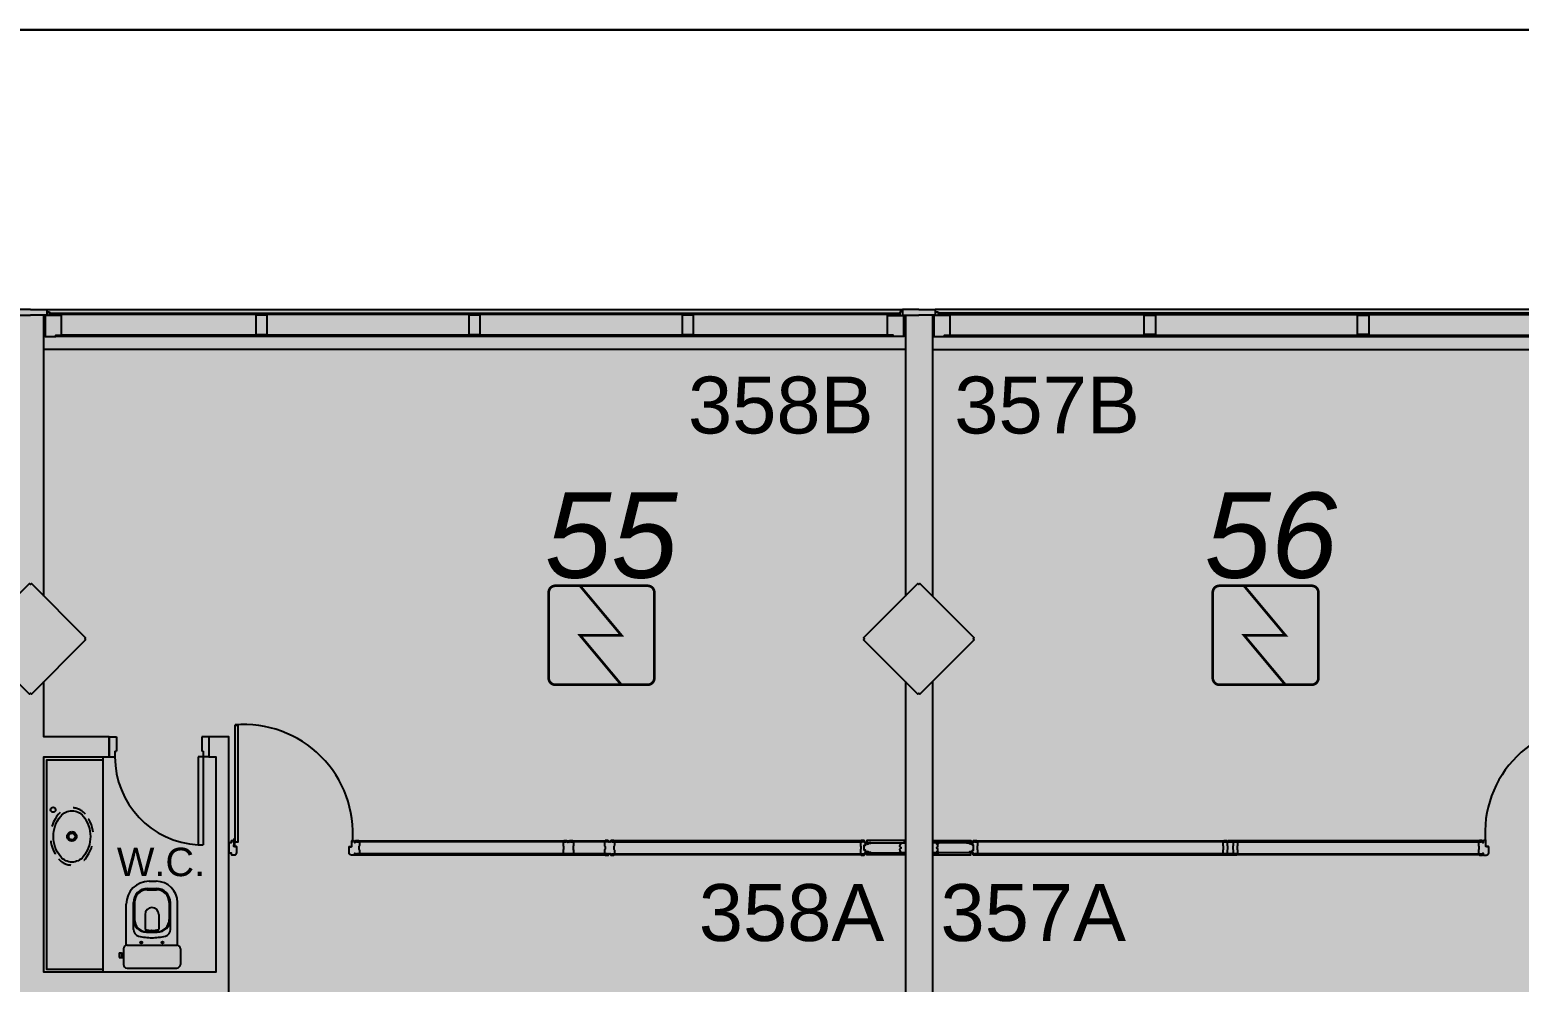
# Model space of a CAD drawing. Header units: metres. Extents: x -331 to 2982, y 362 to 2539.
# Drawn here: x 784.12 to 794.6, y 2233 to 2239.7 of the extents above; entities that cross this region are included whole.
import ezdxf

# ---------------------------------------------------------------- set-up
doc = ezdxf.new("R2010")
doc.units = ezdxf.units.M
doc.linetypes.add('XR_BL2_3 PAV$0$CONTINUOUS', pattern=[0])
doc.linetypes.add('XR_BL2_3 PAV$0$HIDDEN', pattern=[0.375, 0.25, -0.125])
doc.layers.add('_salas', color=251, linetype='Continuous', plot=False)
for name, color, linetype in [('ALV', 251, 'Continuous'), ('CX', 251, 'Continuous'), ('DET. FUMAÇA', 1, 'Continuous'), ('Detector_antigo', 84, 'Continuous'), ('Div', 251, 'Continuous'), ('Est', 251, 'Continuous'), ('Mob', 251, 'Continuous'), ('Texto_Salas', 251, 'Continuous'), ('vid', 251, 'Continuous')]:
    doc.layers.add(name, color=color, linetype=linetype)
doc.layers.add('Botoeira_antiga', color=74, linetype='Continuous', lineweight=30)
doc.styles.add('ARIAL', font='arial.ttf')
doc.styles.add('X3G_ENTITY_1416C41F', font='arial.ttf', dxfattribs={"height": 0.6})
doc.styles.add('X3G_ENTITY_14228356', font='arial.ttf', dxfattribs={"height": 0.4})
doc.styles.add('X3G_ENTITY_14228357', font='arial.ttf', dxfattribs={"height": 0.4})
doc.styles.add('X3G_ENTITY_1422839A', font='arial.ttf', dxfattribs={"height": 0.4})
doc.styles.add('X3G_ENTITY_1422839B', font='arial.ttf', dxfattribs={"height": 0.4})

# ---------------------------------------------------------------- blocks, each defined once
blk = doc.blocks.new('Detector de fumaça')
at = {"layer": 'DET. FUMAÇA', "linetype": 'Continuous', "lineweight": 15, "const_width": 0.0187}
blk.add_lwpolyline([(774.599, 539.816), (775.249, 539.816, -0.414214), (775.296, 539.769), (775.296, 539.167, -0.414214), (775.249, 539.12), (774.599, 539.12, -0.414214), (774.553, 539.167), (774.553, 539.769, -0.414214)], format="xyb", close=True, dxfattribs=at)
blk.add_lwpolyline([(774.773, 539.816), (775.064, 539.468), (774.773, 539.468), (775.064, 539.12)], dxfattribs=at)

msp = doc.modelspace()

# ---------------------------------------------------------------- hatches: boundary and pattern name
at = {"layer": '_salas', "transparency": 33554559}
h = msp.add_hatch(color=256, dxfattribs=at)
h.dxf.hatch_style = 1
h.paths.add_polyline_path([(870.379, 2237.729), (851.629, 2237.729), (851.629, 2239.284), (851.299, 2239.284), (851.299, 2237.729), (840.564, 2237.729), (840.564, 2239.284), (840.234, 2239.284), (840.234, 2237.729), (765.239, 2237.729), (765.239, 2226.38), (765.429, 2226.38), (765.429, 2226.577), (765.615, 2226.764), (769.35, 2226.765), (769.383, 2226.773), (769.434, 2226.814), (770.192, 2227.57), (770.205, 2227.583), (770.229, 2227.574), (771.624, 2227.574), (773.019, 2227.574), (773.043, 2227.583), (773.056, 2227.57), (773.814, 2226.814), (773.866, 2226.773), (773.898, 2226.765), (777.527, 2226.765), (777.867, 2226.425), (777.874, 2226.432), (778.221, 2226.765), (781.85, 2226.765), (781.882, 2226.773), (781.934, 2226.814), (782.692, 2227.57), (782.705, 2227.583), (782.729, 2227.574), (784.124, 2227.574), (785.519, 2227.574), (785.543, 2227.583), (785.556, 2227.57), (786.314, 2226.814), (786.365, 2226.773), (786.398, 2226.765), (790.027, 2226.765), (790.367, 2226.425), (790.374, 2226.432), (790.721, 2226.765), (794.35, 2226.765), (794.382, 2226.773), (794.434, 2226.814), (795.191, 2227.57), (795.205, 2227.583), (795.229, 2227.574), (796.624, 2227.574), (798.019, 2227.574), (798.043, 2227.583), (798.056, 2227.57), (798.814, 2226.814), (798.865, 2226.773), (798.898, 2226.765), (802.527, 2226.765), (802.867, 2226.425), (802.874, 2226.432), (803.221, 2226.765), (806.85, 2226.765), (806.882, 2226.773), (806.934, 2226.814), (807.691, 2227.57), (807.705, 2227.583), (807.729, 2227.574), (809.124, 2227.574), (810.519, 2227.574), (810.543, 2227.583), (810.556, 2227.57), (811.314, 2226.814), (811.365, 2226.773), (811.398, 2226.765), (815.027, 2226.765), (815.367, 2226.425), (815.374, 2226.432), (815.721, 2226.765), (819.35, 2226.765), (819.382, 2226.773), (819.434, 2226.814), (820.191, 2227.57), (820.204, 2227.583), (820.229, 2227.574), (821.624, 2227.574), (823.019, 2227.574), (823.043, 2227.583), (823.056, 2227.57), (823.814, 2226.814), (823.865, 2226.773), (823.898, 2226.765), (827.528, 2226.765), (827.867, 2226.425), (827.874, 2226.432), (828.221, 2226.765), (831.85, 2226.765), (831.883, 2226.773), (831.935, 2226.814), (832.692, 2227.57), (832.705, 2227.583), (832.729, 2227.574), (834.124, 2227.574), (835.519, 2227.574), (835.544, 2227.583), (835.557, 2227.57), (836.314, 2226.814), (836.366, 2226.773), (836.398, 2226.765), (840.042, 2226.765), (840.374, 2226.432), (840.707, 2226.765), (844.803, 2226.765), (844.803, 2229.894), (849.608, 2229.894), (849.608, 2226.814), (849.748, 2226.814), (849.748, 2227.574), (851.494, 2227.574), (852.889, 2227.574), (852.913, 2227.583), (852.926, 2227.57), (853.684, 2226.814), (853.736, 2226.773), (853.768, 2226.765), (857.397, 2226.765), (857.737, 2226.425), (857.744, 2226.432), (858.091, 2226.765), (861.72, 2226.765), (861.752, 2226.773), (861.804, 2226.814), (862.562, 2227.57), (862.575, 2227.583), (862.599, 2227.574), (863.994, 2227.574), (865.389, 2227.574), (865.413, 2227.583), (865.426, 2227.57), (866.184, 2226.814), (866.235, 2226.773), (866.268, 2226.765), (870.003, 2226.764), (870.189, 2226.577), (870.189, 2226.38), (870.379, 2226.38)])

# ---------------------------------------------------------------- linework, layer by layer
at = {"layer": 'ALV'}
for p, q in [((790.279, 2237.689), (790.279, 2235.715)), ((790.469, 2237.689), (790.469, 2235.715)), ((790.279, 2235.113), (790.279, 2227.115)), ((790.469, 2235.113), (790.469, 2227.115))]:
    msp.add_line(p, q, dxfattribs=at)
for points in [[(784.029, 2235.715), (784.029, 2237.689), (784.124, 2237.689)], [(784.219, 2235.715), (784.219, 2237.689), (784.124, 2237.689)], [(785.519, 2231.274), (785.519, 2234.724), (785.379, 2234.724), (785.379, 2234.584), (785.429, 2234.584), (785.429, 2233.069), (784.219, 2233.069), (784.219, 2234.584), (784.679, 2234.584), (784.679, 2234.724), (784.219, 2234.724), (784.219, 2235.113)]]:
    msp.add_lwpolyline(points, dxfattribs=at)
at = {"layer": 'Botoeira_antiga'}
msp.add_line((763.393, 2239.697), (872.029, 2239.697), dxfattribs=at)
at = {"layer": 'CX', "linetype": 'ByBlock', "ltscale": 0.1}
for p, q in [((784.124, 2237.729), (784.009, 2237.729)), ((784.009, 2237.689), (784.124, 2237.689)), ((784.124, 2237.729), (784.239, 2237.729)), ((784.239, 2237.689), (784.124, 2237.689)), ((784.239, 2237.729), (784.239, 2237.689)), ((784.239, 2237.714), (784.259, 2237.714)), ((784.259, 2237.714), (784.259, 2237.688)), ((790.259, 2237.714), (790.239, 2237.714)), ((790.239, 2237.714), (790.239, 2237.688)), ((790.374, 2237.729), (790.259, 2237.729)), ((790.259, 2237.729), (790.259, 2237.689)), ((790.259, 2237.689), (790.374, 2237.689)), ((790.374, 2237.729), (790.489, 2237.729)), ((790.489, 2237.689), (790.374, 2237.689)), ((790.489, 2237.729), (790.489, 2237.689)), ((790.489, 2237.714), (790.509, 2237.714)), ((790.509, 2237.714), (790.509, 2237.688))]:
    msp.add_line(p, q, dxfattribs=at)
at = {"layer": 'CX'}
for p, q in [((784.229, 2237.685), (784.229, 2237.539)), ((784.229, 2237.539), (784.229, 2237.685)), ((790.269, 2237.539), (790.269, 2237.685)), ((790.269, 2237.685), (790.269, 2237.539)), ((790.479, 2237.539), (790.479, 2237.685)), ((790.479, 2237.685), (790.479, 2237.539)), ((784.679, 2234.724), (784.729, 2234.724)), ((784.679, 2234.724), (784.679, 2234.584)), ((784.729, 2234.724), (784.729, 2234.624)), ((785.379, 2234.724), (785.329, 2234.724)), ((785.329, 2234.724), (785.329, 2234.624)), ((785.379, 2234.724), (785.379, 2234.584)), ((784.679, 2234.584), (784.719, 2234.584)), ((784.719, 2234.624), (784.719, 2234.584)), ((784.719, 2234.624), (784.729, 2234.624)), ((785.339, 2234.584), (785.304, 2234.584)), ((785.304, 2234.584), (785.304, 2233.965)), ((785.339, 2234.624), (785.329, 2234.624)), ((785.339, 2234.624), (785.339, 2234.584)), ((785.379, 2234.584), (785.339, 2234.584)), ((785.339, 2234.584), (785.339, 2233.965)), ((785.304, 2233.965), (785.339, 2233.965))]:
    msp.add_line(p, q, dxfattribs=at)
at = {"layer": 'CX', "color": 251, "true_color": 0x606060}
for p, q in [((784.239, 2237.729), (790.259, 2237.729)), ((796.509, 2237.729), (790.489, 2237.729)), ((790.279, 2237.449), (784.219, 2237.449)), ((790.469, 2237.449), (796.529, 2237.449))]:
    msp.add_line(p, q, dxfattribs=at)
at = {"layer": 'CX'}
for points in [[(784.344, 2237.688), (784.265, 2237.688), (784.229, 2237.688), (784.229, 2237.539), (784.259, 2237.539), (784.259, 2237.54), (784.304, 2237.54), (784.304, 2237.55), (784.344, 2237.55)], [(785.789, 2237.689), (785.709, 2237.689), (785.709, 2237.555), (785.789, 2237.555)], [(787.289, 2237.689), (787.209, 2237.689), (787.209, 2237.555), (787.289, 2237.555)], [(788.789, 2237.689), (788.709, 2237.689), (788.709, 2237.555), (788.789, 2237.555)], [(790.154, 2237.688), (790.233, 2237.688), (790.269, 2237.688), (790.269, 2237.539), (790.239, 2237.539), (790.239, 2237.54), (790.194, 2237.54), (790.194, 2237.55), (790.154, 2237.55)], [(790.594, 2237.688), (790.515, 2237.688), (790.479, 2237.688), (790.479, 2237.539), (790.509, 2237.539), (790.509, 2237.54), (790.554, 2237.54), (790.554, 2237.55), (790.594, 2237.55)], [(791.959, 2237.689), (792.039, 2237.689), (792.039, 2237.555), (791.959, 2237.555)], [(793.459, 2237.689), (793.539, 2237.689), (793.539, 2237.555), (793.459, 2237.555)], [(785.584, 2234.808), (785.584, 2233.983), (785.564, 2233.983), (785.564, 2234.808)]]:
    msp.add_lwpolyline(points, close=True, dxfattribs=at)
at = {"layer": 'CX', "linetype": 'Continuous'}
msp.add_lwpolyline([(785.556, 2233.992, 0.414214), (785.554, 2233.994), (785.541, 2233.994, 0.414214), (785.536, 2233.989), (785.536, 2233.979), (785.519, 2233.979), (785.519, 2233.913), (785.519, 2233.909), (785.537, 2233.909), (785.537, 2233.899, 0.422579), (785.541, 2233.894), (785.56, 2233.894, 0.414214), (785.576, 2233.911), (785.576, 2233.951, 0.414214), (785.574, 2233.953), (785.567, 2233.953), (785.568, 2233.951), (785.562, 2233.951), (785.564, 2233.953), (785.556, 2233.953), (785.556, 2233.965), (785.555, 2233.965), (785.555, 2233.966), (785.558, 2233.966), (785.558, 2233.977), (785.559, 2233.978), (785.559, 2233.964), (785.561, 2233.964), (785.561, 2233.994), (785.563, 2233.994), (785.563, 2233.996, 3.099483), (785.556, 2233.995, -0.294496), (785.557, 2233.993), (785.557, 2233.981), (785.555, 2233.981), (785.555, 2233.981), (785.556, 2233.981), (785.556, 2233.992)], format="xyb", close=True, dxfattribs=at)
at = {"layer": 'CX'}
for points in [[(786.407, 2233.9), (786.407, 2233.907), (786.406, 2233.907), (786.406, 2233.898, -0.422579), (786.401, 2233.893), (786.383, 2233.893, -0.414214), (786.366, 2233.909), (786.366, 2233.951, -0.414214), (786.368, 2233.953), (786.376, 2233.953), (786.374, 2233.951), (786.38, 2233.951), (786.379, 2233.953), (786.386, 2233.953), (786.386, 2233.993, -0.414214), (786.388, 2233.995), (786.401, 2233.995, -0.414214), (786.406, 2233.99), (786.406, 2233.979), (786.407, 2233.979), (786.407, 2233.989, -0.439162), (786.413, 2233.995), (786.431, 2233.995, -0.414214), (786.432, 2233.994), (786.432, 2233.994), (786.417, 2233.994), (786.417, 2233.987), (786.432, 2233.987, -0.322891), (786.438, 2233.981), (786.438, 2233.961, -0.13729), (786.437, 2233.958), (786.436, 2233.956, 0.13729), (786.435, 2233.953), (786.435, 2233.944), (786.435, 2233.935, 0.13729), (786.436, 2233.933), (786.437, 2233.93, -0.13729), (786.438, 2233.928), (786.438, 2233.907, -0.322891), (786.432, 2233.902), (786.417, 2233.902), (786.417, 2233.895), (786.432, 2233.895), (786.432, 2233.894, -0.414214), (786.431, 2233.893), (786.413, 2233.893, -0.439162)], [(787.906, 2233.986), (787.91, 2233.986, -0.414214), (787.913, 2233.983), (787.913, 2233.989, -0.439162), (787.919, 2233.995), (787.937, 2233.995, -0.414214), (787.938, 2233.994), (787.938, 2233.994), (787.923, 2233.994), (787.923, 2233.987), (787.938, 2233.987, -0.322891), (787.944, 2233.981), (787.944, 2233.961, -0.13729), (787.943, 2233.958), (787.942, 2233.956, 0.13729), (787.941, 2233.953), (787.941, 2233.944), (787.941, 2233.935, 0.13729), (787.942, 2233.933), (787.943, 2233.93, -0.13729), (787.944, 2233.928), (787.944, 2233.907, -0.322891), (787.938, 2233.902), (787.923, 2233.902), (787.923, 2233.895), (787.938, 2233.895), (787.938, 2233.894, -0.414214), (787.937, 2233.893), (787.919, 2233.893, -0.439162), (787.913, 2233.9), (787.913, 2233.905, -0.414214), (787.91, 2233.902), (787.906, 2233.902, -0.414214), (787.903, 2233.905), (787.903, 2233.9, -0.439162), (787.897, 2233.893), (787.879, 2233.893, -0.414214), (787.878, 2233.894), (787.878, 2233.895), (787.893, 2233.895), (787.893, 2233.902), (787.879, 2233.902, -0.322891), (787.873, 2233.907), (787.873, 2233.928, -0.13729), (787.874, 2233.93), (787.875, 2233.933, 0.13729), (787.876, 2233.935), (787.876, 2233.944), (787.876, 2233.953, 0.13729), (787.875, 2233.956), (787.874, 2233.958, -0.13729), (787.873, 2233.961), (787.873, 2233.981, -0.322891), (787.879, 2233.987), (787.893, 2233.987), (787.893, 2233.994), (787.878, 2233.994), (787.878, 2233.994, -0.414214), (787.879, 2233.995), (787.897, 2233.995, -0.439162), (787.903, 2233.989), (787.903, 2233.983, -0.414214)], [(788.2, 2233.986), (788.196, 2233.986, 0.414214), (788.193, 2233.983), (788.193, 2233.989, 0.439162), (788.187, 2233.995), (788.169, 2233.995, 0.414214), (788.168, 2233.994), (788.168, 2233.994), (788.183, 2233.994), (788.183, 2233.987), (788.168, 2233.987, 0.322891), (788.163, 2233.981), (788.163, 2233.961, 0.13729), (788.163, 2233.958), (788.165, 2233.956, -0.13729), (788.166, 2233.953), (788.166, 2233.944), (788.166, 2233.935, -0.13729), (788.165, 2233.933), (788.163, 2233.93, 0.13729), (788.163, 2233.928), (788.163, 2233.907, 0.322891), (788.168, 2233.902), (788.183, 2233.902), (788.183, 2233.895), (788.168, 2233.895), (788.168, 2233.894, 0.414214), (788.169, 2233.893), (788.187, 2233.893, 0.439162), (788.193, 2233.9), (788.193, 2233.905, 0.414214), (788.196, 2233.902), (788.2, 2233.902, 0.414214), (788.203, 2233.905), (788.203, 2233.9, 0.439162), (788.209, 2233.893), (788.227, 2233.893, 0.414214), (788.228, 2233.894), (788.228, 2233.895), (788.213, 2233.895), (788.213, 2233.902), (788.228, 2233.902, 0.322891), (788.234, 2233.907), (788.234, 2233.928, 0.13729), (788.233, 2233.93), (788.231, 2233.933, -0.13729), (788.231, 2233.935), (788.231, 2233.944), (788.231, 2233.953, -0.13729), (788.231, 2233.956), (788.233, 2233.958, 0.13729), (788.234, 2233.961), (788.234, 2233.981, 0.322891), (788.228, 2233.987), (788.213, 2233.987), (788.213, 2233.994), (788.228, 2233.994), (788.228, 2233.994, 0.414214), (788.227, 2233.995), (788.209, 2233.995, 0.439162), (788.203, 2233.989), (788.203, 2233.983, 0.414214)], [(790.24, 2233.956), (790.242, 2233.967, -0.194954), (790.243, 2233.968), (790.244, 2233.969, 0.387702), (790.245, 2233.972), (790.244, 2233.975), (790.244, 2233.975), (790.246, 2233.971), (790.247, 2233.971), (790.247, 2233.978), (790.235, 2233.978), (790.235, 2233.979), (790.279, 2233.979), (790.279, 2233.909), (790.235, 2233.909), (790.235, 2233.911), (790.247, 2233.911), (790.247, 2233.917), (790.246, 2233.918), (790.244, 2233.914), (790.244, 2233.914), (790.245, 2233.917, 0.387702), (790.244, 2233.92), (790.243, 2233.921, -0.194954), (790.242, 2233.922), (790.24, 2233.932, -0.268551), (790.241, 2233.937), (790.249, 2233.942), (790.249, 2233.946), (790.241, 2233.952, -0.268551)], [(790.508, 2233.956), (790.506, 2233.967, 0.194954), (790.505, 2233.968), (790.503, 2233.969, -0.387702), (790.503, 2233.972), (790.504, 2233.975), (790.504, 2233.975), (790.502, 2233.971), (790.501, 2233.971), (790.501, 2233.978), (790.513, 2233.978), (790.513, 2233.979), (790.469, 2233.979), (790.469, 2233.909), (790.513, 2233.909), (790.513, 2233.911), (790.501, 2233.911), (790.501, 2233.917), (790.502, 2233.918), (790.504, 2233.914), (790.504, 2233.914), (790.503, 2233.917, -0.387702), (790.503, 2233.92), (790.505, 2233.921, 0.194954), (790.506, 2233.922), (790.508, 2233.932, 0.268551), (790.507, 2233.937), (790.499, 2233.942), (790.499, 2233.946), (790.507, 2233.952, 0.268551)], [(792.548, 2233.986), (792.552, 2233.986, -0.414214), (792.555, 2233.983), (792.555, 2233.989, -0.439162), (792.561, 2233.995), (792.579, 2233.995, -0.414214), (792.58, 2233.994), (792.58, 2233.994), (792.565, 2233.994), (792.565, 2233.987), (792.58, 2233.987, -0.322891), (792.585, 2233.981), (792.585, 2233.961, -0.13729), (792.585, 2233.958), (792.583, 2233.956, 0.13729), (792.582, 2233.953), (792.582, 2233.944), (792.582, 2233.935, 0.13729), (792.583, 2233.933), (792.585, 2233.93, -0.13729), (792.585, 2233.928), (792.585, 2233.907, -0.322891), (792.58, 2233.902), (792.565, 2233.902), (792.565, 2233.895), (792.58, 2233.895), (792.58, 2233.894, -0.414214), (792.579, 2233.893), (792.561, 2233.893, -0.439162), (792.555, 2233.9), (792.555, 2233.905, -0.414214), (792.552, 2233.902), (792.548, 2233.902, -0.414214), (792.545, 2233.905), (792.545, 2233.9, -0.439162), (792.539, 2233.893), (792.521, 2233.893, -0.414214), (792.52, 2233.894), (792.52, 2233.895), (792.535, 2233.895), (792.535, 2233.902), (792.52, 2233.902, -0.322891), (792.514, 2233.907), (792.514, 2233.928, -0.13729), (792.515, 2233.93), (792.517, 2233.933, 0.13729), (792.517, 2233.935), (792.517, 2233.944), (792.517, 2233.953, 0.13729), (792.517, 2233.956), (792.515, 2233.958, -0.13729), (792.514, 2233.961), (792.514, 2233.981, -0.322891), (792.52, 2233.987), (792.535, 2233.987), (792.535, 2233.994), (792.52, 2233.994), (792.52, 2233.994, -0.414214), (792.521, 2233.995), (792.539, 2233.995, -0.439162), (792.545, 2233.989), (792.545, 2233.983, -0.414214)], [(792.577, 2233.986), (792.581, 2233.986, -0.414214), (792.584, 2233.983), (792.584, 2233.989, -0.439162), (792.59, 2233.995), (792.608, 2233.995, -0.414214), (792.609, 2233.994), (792.609, 2233.994), (792.594, 2233.994), (792.594, 2233.987), (792.609, 2233.987, -0.322891), (792.615, 2233.981), (792.615, 2233.961, -0.13729), (792.614, 2233.958), (792.612, 2233.956, 0.13729), (792.612, 2233.953), (792.612, 2233.944), (792.612, 2233.935, 0.13729), (792.612, 2233.933), (792.614, 2233.93, -0.13729), (792.615, 2233.928), (792.615, 2233.907, -0.322891), (792.609, 2233.902), (792.594, 2233.902), (792.594, 2233.895), (792.609, 2233.895), (792.609, 2233.894, -0.414214), (792.608, 2233.893), (792.59, 2233.893, -0.439162), (792.584, 2233.9), (792.584, 2233.905, -0.414214), (792.581, 2233.902), (792.577, 2233.902, -0.414214), (792.574, 2233.905), (792.574, 2233.9, -0.439162), (792.568, 2233.893), (792.55, 2233.893, -0.414214), (792.549, 2233.894), (792.549, 2233.895), (792.564, 2233.895), (792.564, 2233.902), (792.549, 2233.902, -0.322891), (792.544, 2233.907), (792.544, 2233.928, -0.13729), (792.544, 2233.93), (792.546, 2233.933, 0.13729), (792.547, 2233.935), (792.547, 2233.944), (792.547, 2233.953, 0.13729), (792.546, 2233.956), (792.544, 2233.958, -0.13729), (792.544, 2233.961), (792.544, 2233.981, -0.322891), (792.549, 2233.987), (792.564, 2233.987), (792.564, 2233.994), (792.549, 2233.994), (792.549, 2233.994, -0.414214), (792.55, 2233.995), (792.568, 2233.995, -0.439162), (792.574, 2233.989), (792.574, 2233.983, -0.414214)], [(794.341, 2233.9), (794.341, 2233.907), (794.342, 2233.907), (794.342, 2233.898, 0.422579), (794.347, 2233.893), (794.365, 2233.893, 0.414214), (794.382, 2233.909), (794.382, 2233.951, 0.414214), (794.38, 2233.953), (794.372, 2233.953), (794.374, 2233.951), (794.368, 2233.951), (794.369, 2233.953), (794.362, 2233.953), (794.362, 2233.993, 0.414214), (794.36, 2233.995), (794.347, 2233.995, 0.414214), (794.342, 2233.99), (794.342, 2233.979), (794.341, 2233.979), (794.341, 2233.989, 0.439162), (794.335, 2233.995), (794.317, 2233.995, 0.414214), (794.316, 2233.994), (794.316, 2233.994), (794.331, 2233.994), (794.331, 2233.987), (794.316, 2233.987, 0.322891), (794.31, 2233.981), (794.31, 2233.961, 0.13729), (794.311, 2233.958), (794.312, 2233.956, -0.13729), (794.313, 2233.953), (794.313, 2233.944), (794.313, 2233.935, -0.13729), (794.312, 2233.933), (794.311, 2233.93, 0.13729), (794.31, 2233.928), (794.31, 2233.907, 0.322891), (794.316, 2233.902), (794.331, 2233.902), (794.331, 2233.895), (794.316, 2233.895), (794.316, 2233.894, 0.414214), (794.317, 2233.893), (794.335, 2233.893, 0.439162)]]:
    msp.add_lwpolyline(points, format="xyb", close=True, dxfattribs=at)
at = {"layer": 'CX', "linetype": 'XR_BL2_3 PAV$0$CONTINUOUS'}
for points in [[(789.969, 2233.893), (789.987, 2233.893, 0.420879), (789.993, 2233.9), (789.993, 2233.91), (790.013, 2233.91), (790.013, 2233.915), (790.018, 2233.915), (790.018, 2233.913, 0.414214), (790.021, 2233.91), (790.03, 2233.91), (790.036, 2233.91), (790.036, 2233.911), (790.03, 2233.911), (790.021, 2233.911, -0.414214), (790.019, 2233.913), (790.019, 2233.915, 0.414214), (790.018, 2233.916), (790.011, 2233.917, -0.212526), (790.009, 2233.918), (790.009, 2233.919), (790.008, 2233.918), (790.009, 2233.917, 0.204506), (790.01, 2233.916), (790.011, 2233.916), (790.011, 2233.911), (789.998, 2233.911), (789.998, 2233.927), (789.989, 2233.927), (789.989, 2233.947), (789.989, 2233.962), (789.998, 2233.962), (789.998, 2233.978), (790.011, 2233.978), (790.011, 2233.973), (790.01, 2233.973, 0.204506), (790.009, 2233.972), (790.008, 2233.971), (790.009, 2233.97), (790.009, 2233.971, -0.212526), (790.011, 2233.972), (790.018, 2233.973, 0.414214), (790.019, 2233.974), (790.019, 2233.976, -0.414214), (790.021, 2233.978), (790.025, 2233.978), (790.036, 2233.978), (790.036, 2233.979), (790.025, 2233.979), (790.021, 2233.979, 0.414214), (790.018, 2233.976), (790.018, 2233.974), (790.013, 2233.974), (790.013, 2233.98), (789.993, 2233.98), (789.993, 2233.989, 0.420879), (789.987, 2233.996), (789.969, 2233.996, 0.414214), (789.968, 2233.995), (789.968, 2233.994), (789.983, 2233.994), (789.983, 2233.987), (789.968, 2233.987, 0.322891), (789.962, 2233.982), (789.962, 2233.961, 0.13729), (789.963, 2233.959), (789.964, 2233.956, -0.13729), (789.965, 2233.954), (789.965, 2233.944), (789.965, 2233.935, -0.13729), (789.964, 2233.933), (789.963, 2233.93, 0.13729), (789.962, 2233.928), (789.962, 2233.907, 0.322891), (789.968, 2233.902), (789.983, 2233.902), (789.983, 2233.895), (789.968, 2233.895), (789.968, 2233.894, 0.414214)], [(790.779, 2233.893), (790.761, 2233.893, -0.420879), (790.755, 2233.9), (790.755, 2233.91), (790.735, 2233.91), (790.735, 2233.915), (790.73, 2233.915), (790.73, 2233.913, -0.414214), (790.727, 2233.91), (790.718, 2233.91), (790.712, 2233.91), (790.712, 2233.911), (790.718, 2233.911), (790.727, 2233.911, 0.414214), (790.729, 2233.913), (790.729, 2233.915, -0.414214), (790.73, 2233.916), (790.737, 2233.917, 0.212526), (790.739, 2233.918), (790.739, 2233.919), (790.74, 2233.918), (790.739, 2233.917, -0.204506), (790.738, 2233.916), (790.737, 2233.916), (790.737, 2233.911), (790.75, 2233.911), (790.75, 2233.927), (790.759, 2233.927), (790.759, 2233.947), (790.759, 2233.962), (790.75, 2233.962), (790.75, 2233.978), (790.737, 2233.978), (790.737, 2233.973), (790.738, 2233.973, -0.204506), (790.739, 2233.972), (790.74, 2233.971), (790.739, 2233.97), (790.739, 2233.971, 0.212526), (790.737, 2233.972), (790.73, 2233.973, -0.414214), (790.729, 2233.974), (790.729, 2233.976, 0.414214), (790.727, 2233.978), (790.723, 2233.978), (790.712, 2233.978), (790.712, 2233.979), (790.723, 2233.979), (790.727, 2233.979, -0.414214), (790.73, 2233.976), (790.73, 2233.974), (790.735, 2233.974), (790.735, 2233.98), (790.755, 2233.98), (790.755, 2233.989, -0.420879), (790.761, 2233.996), (790.779, 2233.996, -0.414214), (790.78, 2233.995), (790.78, 2233.994), (790.765, 2233.994), (790.765, 2233.987), (790.78, 2233.987, -0.322891), (790.786, 2233.982), (790.786, 2233.961, -0.13729), (790.785, 2233.959), (790.783, 2233.956, 0.13729), (790.783, 2233.954), (790.783, 2233.944), (790.783, 2233.935, 0.13729), (790.783, 2233.933), (790.785, 2233.93, -0.13729), (790.786, 2233.928), (790.786, 2233.907, -0.322891), (790.78, 2233.902), (790.765, 2233.902), (790.765, 2233.895), (790.78, 2233.895), (790.78, 2233.894, -0.414214)]]:
    msp.add_lwpolyline(points, format="xyb", close=True, dxfattribs=at)
at = {"layer": 'CX', "color": 251, "true_color": 0x606060}
for centre, radius, start, end in [((785.628, 2234.047), 0.764, 355.1728, 94.8354), ((795.12, 2234.047), 0.764, 85.1646, 184.8272), ((785.339, 2234.584), 0.62, 180, 266.7638)]:
    msp.add_arc(centre, radius, start, end, dxfattribs=at)
at = {"layer": 'Div', "linetype": 'ByBlock'}
for points in [[(790.008, 2233.98), (790.273, 2233.98), (790.273, 2233.995), (790.008, 2233.995)], [(790.74, 2233.98), (790.475, 2233.98), (790.475, 2233.995), (790.74, 2233.995)], [(790.008, 2233.909), (790.273, 2233.909), (790.273, 2233.894), (790.008, 2233.894)], [(790.74, 2233.909), (790.475, 2233.909), (790.475, 2233.894), (790.74, 2233.894)]]:
    msp.add_lwpolyline(points, close=True, dxfattribs=at)
at = {"layer": 'Est'}
for points in [[(784.124, 2235.032), (784.124, 2235.032), (784.117, 2235.025), (783.735, 2235.407), (783.742, 2235.414), (783.735, 2235.421), (784.117, 2235.803), (784.124, 2235.796), (784.124, 2235.796)], [(784.124, 2235.032), (784.124, 2235.032), (784.131, 2235.025), (784.513, 2235.407), (784.506, 2235.414), (784.513, 2235.421), (784.131, 2235.803), (784.124, 2235.796), (784.124, 2235.796)], [(790.374, 2235.032), (790.374, 2235.032), (790.367, 2235.025), (789.985, 2235.407), (789.992, 2235.414), (789.985, 2235.421), (790.367, 2235.803), (790.374, 2235.796), (790.374, 2235.796)], [(790.374, 2235.032), (790.374, 2235.032), (790.381, 2235.025), (790.763, 2235.407), (790.756, 2235.414), (790.763, 2235.421), (790.381, 2235.803), (790.374, 2235.796), (790.374, 2235.796)]]:
    msp.add_lwpolyline(points, dxfattribs=at)
at = {"layer": 'Mob'}
for p, q in [((784.959, 2233.709), (785.009, 2233.709)), ((784.946, 2233.65), (785.011, 2233.65)), ((784.949, 2233.659), (785.009, 2233.659)), ((784.799, 2233.259), (784.799, 2233.549)), ((784.849, 2233.443), (784.849, 2233.559)), ((784.856, 2233.56), (784.856, 2233.44)), ((785.101, 2233.56), (785.101, 2233.44)), ((785.109, 2233.443), (785.109, 2233.559)), ((785.159, 2233.259), (785.159, 2233.559)), ((784.849, 2233.371), (784.849, 2233.443)), ((784.931, 2233.476), (784.931, 2233.37)), ((785.027, 2233.476), (785.027, 2233.37)), ((785.109, 2233.371), (785.109, 2233.443)), ((784.941, 2233.355), (785.016, 2233.355)), ((784.941, 2233.351), (785.017, 2233.351)), ((784.749, 2233.207), (784.749, 2233.172)), ((784.749, 2233.207), (784.764, 2233.207)), ((784.764, 2233.207), (784.764, 2233.172)), ((784.764, 2233.204), (784.779, 2233.204)), ((784.779, 2233.234), (784.779, 2233.124)), ((784.804, 2233.259), (785.154, 2233.259)), ((785.179, 2233.234), (785.179, 2233.124)), ((784.749, 2233.172), (784.764, 2233.172)), ((784.764, 2233.174), (784.779, 2233.174)), ((784.804, 2233.099), (785.154, 2233.099))]:
    msp.add_line(p, q, dxfattribs=at)
for points in [[(784.634, 2233.069), (784.634, 2233.069), (784.219, 2233.069), (784.219, 2234.584), (784.634, 2234.584), (784.634, 2233.069)], [(784.634, 2233.089), (784.239, 2233.089), (784.239, 2234.564), (784.634, 2234.564)]]:
    msp.add_lwpolyline(points, dxfattribs=at)
at = {"layer": 'Mob', "linetype": 'XR_BL2_3 PAV$0$HIDDEN', "ltscale": 0.05}
for points in [[(784.322, 2234.181, -0.472393), (784.511, 2234.181)], [(784.322, 2233.867, -0.359179), (784.322, 2234.181)], [(784.511, 2234.181, -0.358975), (784.511, 2233.868)], [(784.511, 2233.868, -0.471699), (784.322, 2233.867)]]:
    msp.add_lwpolyline(points, format="xyb", dxfattribs=at)
at = {"layer": 'Mob'}
for points in [[(784.338, 2233.881, -0.359169), (784.338, 2234.168)], [(784.338, 2234.168, -0.472527), (784.495, 2234.168)], [(784.495, 2234.168, -0.358974), (784.495, 2233.881)], [(784.394, 2234.024, -1), (784.439, 2234.024)], [(784.439, 2234.024, -1), (784.394, 2234.024)], [(784.495, 2233.881, -0.471701), (784.338, 2233.881)]]:
    msp.add_lwpolyline(points, format="xyb", dxfattribs=at)
msp.add_lwpolyline([(784.416, 2234.058, -1.732057), (784.387, 2234.008, -0.577348)], format="xyb", close=True, dxfattribs=at)
for centre, radius in [((784.284, 2234.212), 0.0175), ((784.904, 2233.278), 0.0075), ((785.054, 2233.278), 0.0075)]:
    msp.add_circle(centre, radius, dxfattribs=at)
for centre, radius, start, end in [((784.959, 2233.549), 0.16, 90, 180), ((785.009, 2233.559), 0.15, 0, 90), ((784.949, 2233.559), 0.1, 90, 180), ((784.946, 2233.56), 0.09, 90, 180), ((785.009, 2233.559), 0.1, 0, 90), ((785.011, 2233.56), 0.09, 0, 90), ((784.979, 2233.476), 0.048, 0, 180), ((784.941, 2233.443), 0.092, 180, 270), ((784.941, 2233.44), 0.085, 180, 270), ((785.016, 2233.44), 0.085, 270, 0), ((785.017, 2233.443), 0.092, 270, 0), ((784.901, 2233.371), 0.0519, 180.4721, 250.6216), ((785.035, 2234.155), 0.846, 259.7212, 266.2276), ((784.97, 2233.488), 0.124, 251.5021, 274.0925), ((784.988, 2233.488), 0.124, 265.9075, 288.4979), ((784.923, 2234.155), 0.846, 273.7724, 280.2788), ((785.057, 2233.371), 0.0519, 289.3784, 359.5279), ((784.804, 2233.234), 0.025, 90, 180), ((785.154, 2233.234), 0.025, 0, 90), ((784.804, 2233.124), 0.025, 180, 270), ((785.154, 2233.124), 0.025, 270, 0)]:
    msp.add_arc(centre, radius, start, end, dxfattribs=at)
at = {"layer": 'vid'}
for p, q in [((790.194, 2237.54), (784.304, 2237.54)), ((790.154, 2237.55), (784.344, 2237.55)), ((790.554, 2237.54), (796.444, 2237.54)), ((790.594, 2237.55), (796.404, 2237.55))]:
    msp.add_line(p, q, dxfattribs=at)
for points in [[(790.239, 2237.694), (784.259, 2237.694), (784.259, 2237.704), (790.239, 2237.704)], [(790.509, 2237.694), (796.489, 2237.694), (796.489, 2237.704), (790.509, 2237.704)]]:
    msp.add_lwpolyline(points, dxfattribs=at)
for points in [[(786.42, 2233.994), (788.183, 2233.994), (788.183, 2233.987), (786.42, 2233.987)], [(789.974, 2233.994), (788.213, 2233.994), (788.213, 2233.987), (789.974, 2233.987)], [(790.774, 2233.994), (792.535, 2233.994), (792.535, 2233.987), (790.774, 2233.987)], [(794.328, 2233.994), (792.565, 2233.994), (792.565, 2233.987), (794.328, 2233.987)], [(786.42, 2233.895), (788.183, 2233.895), (788.183, 2233.902), (786.42, 2233.902)], [(789.974, 2233.895), (788.213, 2233.895), (788.213, 2233.902), (789.974, 2233.902)], [(790.774, 2233.895), (792.535, 2233.895), (792.535, 2233.902), (790.774, 2233.902)], [(794.328, 2233.895), (792.565, 2233.895), (792.565, 2233.902), (794.328, 2233.902)]]:
    msp.add_lwpolyline(points, close=True, dxfattribs=at)

# ---------------------------------------------------------------- block references
at = {"layer": 'DET. FUMAÇA', "linetype": 'Continuous', "lineweight": 0}
for p in [(13.217, 1695.971), (17.888, 1695.971)]:
    msp.add_blockref('Detector de fumaça', p, dxfattribs=at)

# ---------------------------------------------------------------- texts
at = {"layer": 'Detector_antigo', "color": 114, "linetype": 'Continuous', "lineweight": 0, "true_color": 0x139b48, "char_height": 0.6, "attachment_point": 1, "style": 'X3G_ENTITY_1416C41F'}
for s, insert in [('{\\fArial|b0|i1|c0|p34;55}', (787.744, 2236.443)), ('{\\fArial|b0|i1|c0|p34;56}', (792.384, 2236.443))]:
    msp.add_mtext_dynamic_manual_height_columns(s, width=13.3188, gutter_width=2.5, heights=[0], dxfattribs=dict(at, insert=insert))
at = {"layer": 'Texto_Salas', "color": 251}
for s, style, p in [('358B', 'X3G_ENTITY_14228357', (788.75, 2236.858)), ('357B', 'X3G_ENTITY_1422839A', (790.623, 2236.858)), ('358A', 'X3G_ENTITY_14228356', (788.826, 2233.289)), ('357A', 'X3G_ENTITY_1422839B', (790.526, 2233.289))]:
    msp.add_text(s, height=0.4, dxfattribs=dict(at, style=style)).set_placement(p)
at = {"layer": 'Texto_Salas', "color": 251, "insert": (785.043, 2233.945), "char_height": 0.2, "width": 2.2626, "attachment_point": 2, "style": 'ARIAL'}
msp.add_mtext('W.C.', dxfattribs=at)

doc.saveas('drawing.dxf')
